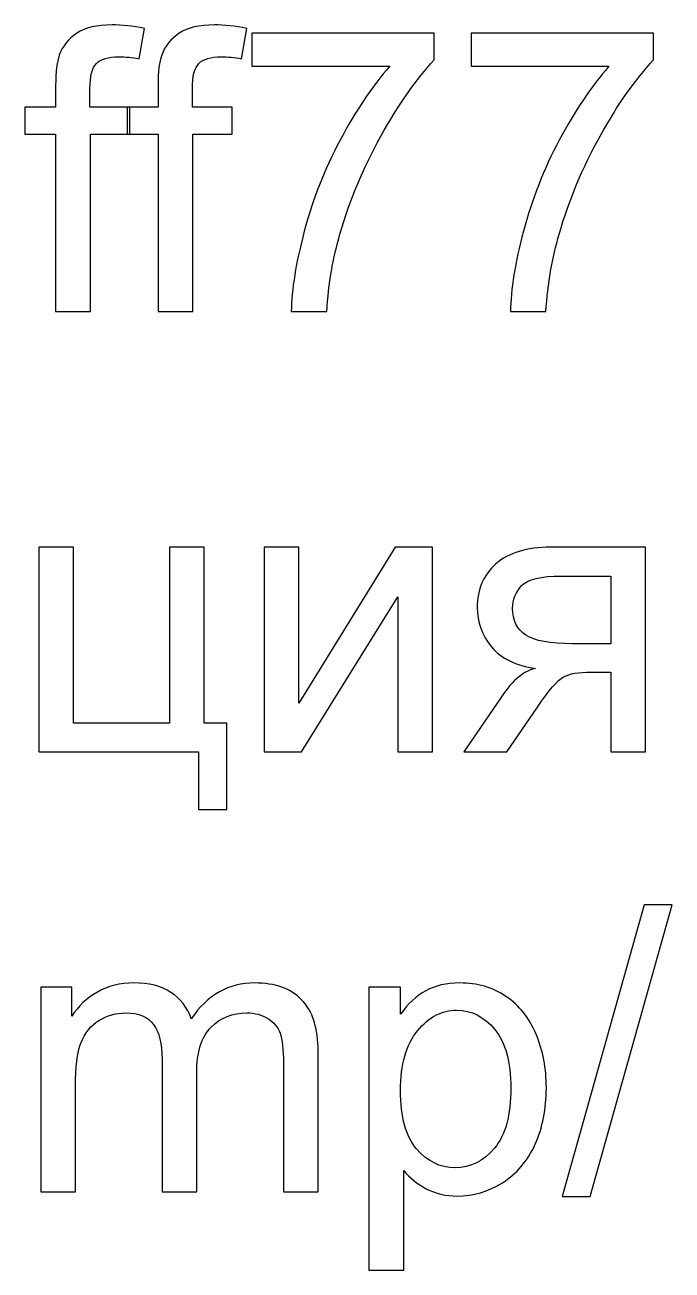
# Model space of a CAD drawing. Header units: centimetres. Extents: x -62 to 62, y -37 to 37.
# Drawn here: x 54.13 to 59.35, y -36.92 to -26.86 of the extents above; entities that cross this region are included whole.
import ezdxf

# ---------------------------------------------------------------- set-up
doc = ezdxf.new("R2010")
doc.units = ezdxf.units.CM
doc.header["$MEASUREMENT"] = 0
doc.layers.add('layer 1', color=7, linetype='Continuous')

msp = doc.modelspace()

# ---------------------------------------------------------------- linework, layer by layer
at = {"layer": 'layer 1', "color": 250}
for points, knots in [([(54.37682, -29.17395), (54.37682, -29.17395), (54.37682, -27.73896), (54.37682, -27.73896), (54.37682, -27.73896), (54.37682, -27.73896), (54.12864, -27.73896), (54.12864, -27.73896), (54.12864, -27.73896), (54.12864, -27.73896), (54.12864, -27.5226), (54.12864, -27.5226), (54.12864, -27.5226), (54.12864, -27.5226), (54.37682, -27.5226), (54.37682, -27.5226), (54.37682, -27.5226), (54.37682, -27.5226), (54.37682, -27.3476), (54.37682, -27.3476), (54.37682, -27.3476), (54.37682, -27.23677), (54.38636, -27.15457), (54.40598, -27.10101), (54.40598, -27.10101), (54.43303, -27.02889), (54.47969, -26.97003), (54.54757, -26.92495), (54.54757, -26.92495), (54.61492, -26.87988), (54.70984, -26.85761), (54.83181, -26.85761), (54.83181, -26.85761), (54.91083, -26.85761), (54.9978, -26.86715), (55.09325, -26.88571), (55.09325, -26.88571), (55.09325, -26.88571), (55.05136, -27.13071), (55.05136, -27.13071), (55.05136, -27.13071), (54.99302, -27.12063), (54.9384, -27.11533), (54.88643, -27.11533), (54.88643, -27.11533), (54.80158, -27.11533), (54.74166, -27.13336), (54.70613, -27.16942), (54.70613, -27.16942), (54.67113, -27.20548), (54.65363, -27.27283), (54.65363, -27.37147), (54.65363, -27.37147), (54.65363, -27.37147), (54.65363, -27.5226), (54.65363, -27.5226), (54.65363, -27.5226), (54.65363, -27.5226), (54.97499, -27.5226), (54.97499, -27.5226), (54.97499, -27.5226), (54.97499, -27.5226), (54.97499, -27.73896), (54.97499, -27.73896), (54.97499, -27.73896), (54.97499, -27.73896), (54.65681, -27.73896), (54.65681, -27.73896), (54.65681, -27.73896), (54.65681, -27.73896), (54.65681, -29.17395), (54.65681, -29.17395), (54.65681, -29.17395), (54.65681, -29.17395), (54.37682, -29.17395), (54.37682, -29.17395)], [0, 0, 0, 0, 0.05, 0.05, 0.05, 0.05, 0.1, 0.1, 0.1, 0.1, 0.15, 0.15, 0.15, 0.15, 0.2, 0.2, 0.2, 0.2, 0.25, 0.25, 0.25, 0.25, 0.3, 0.3, 0.3, 0.3, 0.35, 0.35, 0.35, 0.35, 0.4, 0.4, 0.4, 0.4, 0.45, 0.45, 0.45, 0.45, 0.5, 0.5, 0.5, 0.5, 0.55, 0.55, 0.55, 0.55, 0.6, 0.6, 0.6, 0.6, 0.65, 0.65, 0.65, 0.65, 0.7, 0.7, 0.7, 0.7, 0.75, 0.75, 0.75, 0.75, 0.8, 0.8, 0.8, 0.8, 0.85, 0.85, 0.85, 0.85, 0.9, 0.9, 0.9, 0.9, 1, 1, 1, 1]), ([(55.20356, -29.17395), (55.20356, -29.17395), (55.20356, -27.73896), (55.20356, -27.73896), (55.20356, -27.73896), (55.20356, -27.73896), (54.95538, -27.73896), (54.95538, -27.73896), (54.95538, -27.73896), (54.95538, -27.73896), (54.95538, -27.5226), (54.95538, -27.5226), (54.95538, -27.5226), (54.95538, -27.5226), (55.20356, -27.5226), (55.20356, -27.5226), (55.20356, -27.5226), (55.20356, -27.5226), (55.20356, -27.3476), (55.20356, -27.3476), (55.20356, -27.3476), (55.20356, -27.23677), (55.2131, -27.15457), (55.23272, -27.10101), (55.23272, -27.10101), (55.25977, -27.02889), (55.30643, -26.97003), (55.37431, -26.92495), (55.37431, -26.92495), (55.44166, -26.87988), (55.53658, -26.85761), (55.65855, -26.85761), (55.65855, -26.85761), (55.73757, -26.85761), (55.82454, -26.86715), (55.91999, -26.88571), (55.91999, -26.88571), (55.91999, -26.88571), (55.8781, -27.13071), (55.8781, -27.13071), (55.8781, -27.13071), (55.81976, -27.12063), (55.76514, -27.11533), (55.71317, -27.11533), (55.71317, -27.11533), (55.62832, -27.11533), (55.5684, -27.13336), (55.53287, -27.16942), (55.53287, -27.16942), (55.49787, -27.20548), (55.48037, -27.27283), (55.48037, -27.37147), (55.48037, -27.37147), (55.48037, -27.37147), (55.48037, -27.5226), (55.48037, -27.5226), (55.48037, -27.5226), (55.48037, -27.5226), (55.80173, -27.5226), (55.80173, -27.5226), (55.80173, -27.5226), (55.80173, -27.5226), (55.80173, -27.73896), (55.80173, -27.73896), (55.80173, -27.73896), (55.80173, -27.73896), (55.48355, -27.73896), (55.48355, -27.73896), (55.48355, -27.73896), (55.48355, -27.73896), (55.48355, -29.17395), (55.48355, -29.17395), (55.48355, -29.17395), (55.48355, -29.17395), (55.20356, -29.17395), (55.20356, -29.17395)], [0, 0, 0, 0, 0.05, 0.05, 0.05, 0.05, 0.1, 0.1, 0.1, 0.1, 0.15, 0.15, 0.15, 0.15, 0.2, 0.2, 0.2, 0.2, 0.25, 0.25, 0.25, 0.25, 0.3, 0.3, 0.3, 0.3, 0.35, 0.35, 0.35, 0.35, 0.4, 0.4, 0.4, 0.4, 0.45, 0.45, 0.45, 0.45, 0.5, 0.5, 0.5, 0.5, 0.55, 0.55, 0.55, 0.55, 0.6, 0.6, 0.6, 0.6, 0.65, 0.65, 0.65, 0.65, 0.7, 0.7, 0.7, 0.7, 0.75, 0.75, 0.75, 0.75, 0.8, 0.8, 0.8, 0.8, 0.85, 0.85, 0.85, 0.85, 0.9, 0.9, 0.9, 0.9, 1, 1, 1, 1]), ([(55.96029, -27.19169), (55.96029, -27.19169), (55.96029, -26.92442), (55.96029, -26.92442), (55.96029, -26.92442), (55.96029, -26.92442), (57.43346, -26.92442), (57.43346, -26.92442), (57.43346, -26.92442), (57.43346, -26.92442), (57.43346, -27.14079), (57.43346, -27.14079), (57.43346, -27.14079), (57.28869, -27.2951), (57.14445, -27.50033), (57.00233, -27.75646), (57.00233, -27.75646), (56.85968, -28.0126), (56.74991, -28.27615), (56.67195, -28.54714), (56.67195, -28.54714), (56.61627, -28.73751), (56.58021, -28.94698), (56.56483, -29.17395), (56.56483, -29.17395), (56.56483, -29.17395), (56.27847, -29.17395), (56.27847, -29.17395), (56.27847, -29.17395), (56.28165, -28.99471), (56.31665, -28.77782), (56.384, -28.5238), (56.384, -28.5238), (56.45135, -28.26926), (56.54733, -28.02426), (56.67302, -27.78828), (56.67302, -27.78828), (56.7987, -27.5523), (56.93233, -27.35344), (57.07392, -27.19169), (57.07392, -27.19169), (57.07392, -27.19169), (55.96029, -27.19169), (55.96029, -27.19169)], [0, 0, 0, 0, 0.08333333, 0.08333333, 0.08333333, 0.08333333, 0.16666667, 0.16666667, 0.16666667, 0.16666667, 0.25, 0.25, 0.25, 0.25, 0.33333333, 0.33333333, 0.33333333, 0.33333333, 0.41666667, 0.41666667, 0.41666667, 0.41666667, 0.5, 0.5, 0.5, 0.5, 0.58333333, 0.58333333, 0.58333333, 0.58333333, 0.66666667, 0.66666667, 0.66666667, 0.66666667, 0.75, 0.75, 0.75, 0.75, 0.83333333, 0.83333333, 0.83333333, 0.83333333, 1, 1, 1, 1]), ([(57.7299, -27.19169), (57.7299, -27.19169), (57.7299, -26.92442), (57.7299, -26.92442), (57.7299, -26.92442), (57.7299, -26.92442), (59.20307, -26.92442), (59.20307, -26.92442), (59.20307, -26.92442), (59.20307, -26.92442), (59.20307, -27.14079), (59.20307, -27.14079), (59.20307, -27.14079), (59.0583, -27.2951), (58.91406, -27.50033), (58.77194, -27.75646), (58.77194, -27.75646), (58.62929, -28.0126), (58.51952, -28.27615), (58.44156, -28.54714), (58.44156, -28.54714), (58.38588, -28.73751), (58.34982, -28.94698), (58.33444, -29.17395), (58.33444, -29.17395), (58.33444, -29.17395), (58.04808, -29.17395), (58.04808, -29.17395), (58.04808, -29.17395), (58.05126, -28.99471), (58.08626, -28.77782), (58.15361, -28.5238), (58.15361, -28.5238), (58.22096, -28.26926), (58.31694, -28.02426), (58.44263, -27.78828), (58.44263, -27.78828), (58.56831, -27.5523), (58.70194, -27.35344), (58.84353, -27.19169), (58.84353, -27.19169), (58.84353, -27.19169), (57.7299, -27.19169), (57.7299, -27.19169)], [0, 0, 0, 0, 0.08333333, 0.08333333, 0.08333333, 0.08333333, 0.16666667, 0.16666667, 0.16666667, 0.16666667, 0.25, 0.25, 0.25, 0.25, 0.33333333, 0.33333333, 0.33333333, 0.33333333, 0.41666667, 0.41666667, 0.41666667, 0.41666667, 0.5, 0.5, 0.5, 0.5, 0.58333333, 0.58333333, 0.58333333, 0.58333333, 0.66666667, 0.66666667, 0.66666667, 0.66666667, 0.75, 0.75, 0.75, 0.75, 0.83333333, 0.83333333, 0.83333333, 0.83333333, 1, 1, 1, 1]), ([(54.24001, -31.07719), (54.24001, -31.07719), (54.52001, -31.07719), (54.52001, -31.07719), (54.52001, -31.07719), (54.52001, -31.07719), (54.52001, -32.49945), (54.52001, -32.49945), (54.52001, -32.49945), (54.52001, -32.49945), (55.29636, -32.49945), (55.29636, -32.49945), (55.29636, -32.49945), (55.29636, -32.49945), (55.29636, -31.07719), (55.29636, -31.07719), (55.29636, -31.07719), (55.29636, -31.07719), (55.57636, -31.07719), (55.57636, -31.07719), (55.57636, -31.07719), (55.57636, -31.07719), (55.57636, -32.49945), (55.57636, -32.49945), (55.57636, -32.49945), (55.57636, -32.49945), (55.75772, -32.49945), (55.75772, -32.49945), (55.75772, -32.49945), (55.75772, -32.49945), (55.75772, -33.19626), (55.75772, -33.19626), (55.75772, -33.19626), (55.75772, -33.19626), (55.52863, -33.19626), (55.52863, -33.19626), (55.52863, -33.19626), (55.52863, -33.19626), (55.52863, -32.72854), (55.52863, -32.72854), (55.52863, -32.72854), (55.52863, -32.72854), (54.24001, -32.72854), (54.24001, -32.72854), (54.24001, -32.72854), (54.24001, -32.72854), (54.24001, -31.07719), (54.24001, -31.07719)], [0, 0, 0, 0, 0.07692308, 0.07692308, 0.07692308, 0.07692308, 0.15384615, 0.15384615, 0.15384615, 0.15384615, 0.23076923, 0.23076923, 0.23076923, 0.23076923, 0.30769231, 0.30769231, 0.30769231, 0.30769231, 0.38461538, 0.38461538, 0.38461538, 0.38461538, 0.46153846, 0.46153846, 0.46153846, 0.46153846, 0.53846154, 0.53846154, 0.53846154, 0.53846154, 0.61538462, 0.61538462, 0.61538462, 0.61538462, 0.69230769, 0.69230769, 0.69230769, 0.69230769, 0.76923077, 0.76923077, 0.76923077, 0.76923077, 0.84615385, 0.84615385, 0.84615385, 0.84615385, 1, 1, 1, 1]), ([(56.05947, -31.07719), (56.05947, -31.07719), (56.33947, -31.07719), (56.33947, -31.07719), (56.33947, -31.07719), (56.33947, -31.07719), (56.33947, -32.33665), (56.33947, -32.33665), (56.33947, -32.33665), (56.33947, -32.33665), (57.11741, -31.07719), (57.11741, -31.07719), (57.11741, -31.07719), (57.11741, -31.07719), (57.41809, -31.07719), (57.41809, -31.07719), (57.41809, -31.07719), (57.41809, -31.07719), (57.41809, -32.72854), (57.41809, -32.72854), (57.41809, -32.72854), (57.41809, -32.72854), (57.13809, -32.72854), (57.13809, -32.72854), (57.13809, -32.72854), (57.13809, -32.72854), (57.13809, -31.47704), (57.13809, -31.47704), (57.13809, -31.47704), (57.13809, -31.47704), (56.36121, -32.72854), (56.36121, -32.72854), (56.36121, -32.72854), (56.36121, -32.72854), (56.05947, -32.72854), (56.05947, -32.72854), (56.05947, -32.72854), (56.05947, -32.72854), (56.05947, -31.07719), (56.05947, -31.07719)], [0, 0, 0, 0, 0.09090909, 0.09090909, 0.09090909, 0.09090909, 0.18181818, 0.18181818, 0.18181818, 0.18181818, 0.27272727, 0.27272727, 0.27272727, 0.27272727, 0.36363636, 0.36363636, 0.36363636, 0.36363636, 0.45454545, 0.45454545, 0.45454545, 0.45454545, 0.54545455, 0.54545455, 0.54545455, 0.54545455, 0.63636364, 0.63636364, 0.63636364, 0.63636364, 0.72727273, 0.72727273, 0.72727273, 0.72727273, 0.81818182, 0.81818182, 0.81818182, 0.81818182, 1, 1, 1, 1]), ([(59.13838, -31.07719), (59.13838, -31.07719), (59.13838, -32.72854), (59.13838, -32.72854), (59.13838, -32.72854), (59.13838, -32.72854), (58.85838, -32.72854), (58.85838, -32.72854), (58.85838, -32.72854), (58.85838, -32.72854), (58.85838, -32.08582), (58.85838, -32.08582), (58.85838, -32.08582), (58.85838, -32.08582), (58.69717, -32.08582), (58.69717, -32.08582), (58.69717, -32.08582), (58.59907, -32.08582), (58.52589, -32.09855), (58.47763, -32.12453), (58.47763, -32.12453), (58.42937, -32.15051), (58.35884, -32.23165), (58.26604, -32.369), (58.26604, -32.369), (58.26604, -32.369), (58.01998, -32.72854), (58.01998, -32.72854), (58.01998, -32.72854), (58.01998, -32.72854), (57.67317, -32.72854), (57.67317, -32.72854), (57.67317, -32.72854), (57.67317, -32.72854), (57.97544, -32.28521), (57.97544, -32.28521), (57.97544, -32.28521), (58.06771, -32.14945), (58.15998, -32.07309), (58.25172, -32.05559), (58.25172, -32.05559), (58.0921, -32.03385), (57.97331, -31.97605), (57.89589, -31.88271), (57.89589, -31.88271), (57.81847, -31.78938), (57.77976, -31.68173), (57.77976, -31.56029), (57.77976, -31.56029), (57.77976, -31.41658), (57.83013, -31.30045), (57.93142, -31.21136), (57.93142, -31.21136), (58.03271, -31.12174), (58.1796, -31.07719), (58.37157, -31.07719), (58.37157, -31.07719), (58.37157, -31.07719), (59.13838, -31.07719), (59.13838, -31.07719)], [0, 0, 0, 0, 0.0625, 0.0625, 0.0625, 0.0625, 0.125, 0.125, 0.125, 0.125, 0.1875, 0.1875, 0.1875, 0.1875, 0.25, 0.25, 0.25, 0.25, 0.3125, 0.3125, 0.3125, 0.3125, 0.375, 0.375, 0.375, 0.375, 0.4375, 0.4375, 0.4375, 0.4375, 0.5, 0.5, 0.5, 0.5, 0.5625, 0.5625, 0.5625, 0.5625, 0.625, 0.625, 0.625, 0.625, 0.6875, 0.6875, 0.6875, 0.6875, 0.75, 0.75, 0.75, 0.75, 0.8125, 0.8125, 0.8125, 0.8125, 0.875, 0.875, 0.875, 0.875, 1, 1, 1, 1]), ([(58.85838, -31.30946), (58.85838, -31.30946), (58.46066, -31.30946), (58.46066, -31.30946), (58.46066, -31.30946), (58.29415, -31.30946), (58.18649, -31.33545), (58.13824, -31.38742), (58.13824, -31.38742), (58.08998, -31.43938), (58.06612, -31.50037), (58.06612, -31.56984), (58.06612, -31.56984), (58.06612, -31.66847), (58.10165, -31.74112), (58.17271, -31.78726), (58.17271, -31.78726), (58.24324, -31.8334), (58.36892, -31.85673), (58.54922, -31.85673), (58.54922, -31.85673), (58.54922, -31.85673), (58.85838, -31.85673), (58.85838, -31.85673), (58.85838, -31.85673), (58.85838, -31.85673), (58.85838, -31.30946), (58.85838, -31.30946)], [0, 0, 0, 0, 0.125, 0.125, 0.125, 0.125, 0.25, 0.25, 0.25, 0.25, 0.375, 0.375, 0.375, 0.375, 0.5, 0.5, 0.5, 0.5, 0.625, 0.625, 0.625, 0.625, 0.75, 0.75, 0.75, 0.75, 1, 1, 1, 1]), ([(58.46596, -36.32131), (58.46596, -36.32131), (59.12777, -33.96679), (59.12777, -33.96679), (59.12777, -33.96679), (59.12777, -33.96679), (59.35315, -33.96679), (59.35315, -33.96679), (59.35315, -33.96679), (59.35315, -33.96679), (58.69134, -36.32131), (58.69134, -36.32131), (58.69134, -36.32131), (58.69134, -36.32131), (58.46596, -36.32131), (58.46596, -36.32131)], [0, 0, 0, 0, 0.2, 0.2, 0.2, 0.2, 0.4, 0.4, 0.4, 0.4, 0.6, 0.6, 0.6, 0.6, 1, 1, 1, 1]), ([(54.25592, -36.28313), (54.25592, -36.28313), (54.25592, -34.63178), (54.25592, -34.63178), (54.25592, -34.63178), (54.25592, -34.63178), (54.50728, -34.63178), (54.50728, -34.63178), (54.50728, -34.63178), (54.50728, -34.63178), (54.50728, -34.86511), (54.50728, -34.86511), (54.50728, -34.86511), (54.55872, -34.78451), (54.62766, -34.71928), (54.71357, -34.67049), (54.71357, -34.67049), (54.79947, -34.62117), (54.89705, -34.59678), (55.00682, -34.59678), (55.00682, -34.59678), (55.12879, -34.59678), (55.22902, -34.62224), (55.30697, -34.67261), (55.30697, -34.67261), (55.38492, -34.72352), (55.44007, -34.79405), (55.47189, -34.88526), (55.47189, -34.88526), (55.60341, -34.69277), (55.77363, -34.59678), (55.98363, -34.59678), (55.98363, -34.59678), (56.14802, -34.59678), (56.27476, -34.64186), (56.36279, -34.73254), (56.36279, -34.73254), (56.45135, -34.82322), (56.4959, -34.96269), (56.4959, -35.15094), (56.4959, -35.15094), (56.4959, -35.15094), (56.4959, -36.28313), (56.4959, -36.28313), (56.4959, -36.28313), (56.4959, -36.28313), (56.2159, -36.28313), (56.2159, -36.28313), (56.2159, -36.28313), (56.2159, -36.28313), (56.2159, -35.24375), (56.2159, -35.24375), (56.2159, -35.24375), (56.2159, -35.13238), (56.20636, -35.05178), (56.18833, -35.00246), (56.18833, -35.00246), (56.1703, -34.95314), (56.13742, -34.9139), (56.08916, -34.88367), (56.08916, -34.88367), (56.04143, -34.85345), (55.98522, -34.8386), (55.92105, -34.8386), (55.92105, -34.8386), (55.80439, -34.8386), (55.70788, -34.87731), (55.63098, -34.9542), (55.63098, -34.9542), (55.55409, -35.03163), (55.51591, -35.15519), (55.51591, -35.32488), (55.51591, -35.32488), (55.51591, -35.32488), (55.51591, -36.28313), (55.51591, -36.28313), (55.51591, -36.28313), (55.51591, -36.28313), (55.23591, -36.28313), (55.23591, -36.28313), (55.23591, -36.28313), (55.23591, -36.28313), (55.23591, -35.2114), (55.23591, -35.2114), (55.23591, -35.2114), (55.23591, -35.08731), (55.21311, -34.99397), (55.1675, -34.93193), (55.1675, -34.93193), (55.1219, -34.86988), (55.04712, -34.8386), (54.94372, -34.8386), (54.94372, -34.8386), (54.86523, -34.8386), (54.79258, -34.85928), (54.72576, -34.90064), (54.72576, -34.90064), (54.65894, -34.94201), (54.61069, -35.00246), (54.58046, -35.08253), (54.58046, -35.08253), (54.55076, -35.16208), (54.53592, -35.27715), (54.53592, -35.42723), (54.53592, -35.42723), (54.53592, -35.42723), (54.53592, -36.28313), (54.53592, -36.28313), (54.53592, -36.28313), (54.53592, -36.28313), (54.25592, -36.28313), (54.25592, -36.28313)], [0, 0, 0, 0, 0.03448276, 0.03448276, 0.03448276, 0.03448276, 0.06896552, 0.06896552, 0.06896552, 0.06896552, 0.10344828, 0.10344828, 0.10344828, 0.10344828, 0.13793103, 0.13793103, 0.13793103, 0.13793103, 0.17241379, 0.17241379, 0.17241379, 0.17241379, 0.20689655, 0.20689655, 0.20689655, 0.20689655, 0.24137931, 0.24137931, 0.24137931, 0.24137931, 0.27586207, 0.27586207, 0.27586207, 0.27586207, 0.31034483, 0.31034483, 0.31034483, 0.31034483, 0.34482759, 0.34482759, 0.34482759, 0.34482759, 0.37931034, 0.37931034, 0.37931034, 0.37931034, 0.4137931, 0.4137931, 0.4137931, 0.4137931, 0.44827586, 0.44827586, 0.44827586, 0.44827586, 0.48275862, 0.48275862, 0.48275862, 0.48275862, 0.51724138, 0.51724138, 0.51724138, 0.51724138, 0.55172414, 0.55172414, 0.55172414, 0.55172414, 0.5862069, 0.5862069, 0.5862069, 0.5862069, 0.62068966, 0.62068966, 0.62068966, 0.62068966, 0.65517241, 0.65517241, 0.65517241, 0.65517241, 0.68965517, 0.68965517, 0.68965517, 0.68965517, 0.72413793, 0.72413793, 0.72413793, 0.72413793, 0.75862069, 0.75862069, 0.75862069, 0.75862069, 0.79310345, 0.79310345, 0.79310345, 0.79310345, 0.82758621, 0.82758621, 0.82758621, 0.82758621, 0.86206897, 0.86206897, 0.86206897, 0.86206897, 0.89655172, 0.89655172, 0.89655172, 0.89655172, 0.93103448, 0.93103448, 0.93103448, 0.93103448, 1, 1, 1, 1]), ([(56.90635, -36.91631), (56.90635, -36.91631), (56.90635, -34.63178), (56.90635, -34.63178), (56.90635, -34.63178), (56.90635, -34.63178), (57.16089, -34.63178), (57.16089, -34.63178), (57.16089, -34.63178), (57.16089, -34.63178), (57.16089, -34.84867), (57.16089, -34.84867), (57.16089, -34.84867), (57.22082, -34.76489), (57.28869, -34.70178), (57.36453, -34.65989), (57.36453, -34.65989), (57.43983, -34.61799), (57.53157, -34.59678), (57.63922, -34.59678), (57.63922, -34.59678), (57.78028, -34.59678), (57.90437, -34.63284), (58.01202, -34.70549), (58.01202, -34.70549), (58.11967, -34.77761), (58.20081, -34.87996), (58.25596, -35.01147), (58.25596, -35.01147), (58.31058, -35.14352), (58.33815, -35.28776), (58.33815, -35.44526), (58.33815, -35.44526), (58.33815, -35.61336), (58.30793, -35.76503), (58.24747, -35.90025), (58.24747, -35.90025), (58.18702, -36.03495), (58.09899, -36.13836), (57.98338, -36.21048), (57.98338, -36.21048), (57.86831, -36.28207), (57.74687, -36.31813), (57.6196, -36.31813), (57.6196, -36.31813), (57.52627, -36.31813), (57.44248, -36.29851), (57.36877, -36.25927), (57.36877, -36.25927), (57.29453, -36.22002), (57.23407, -36.17071), (57.18635, -36.11078), (57.18635, -36.11078), (57.18635, -36.11078), (57.18635, -36.91631), (57.18635, -36.91631), (57.18635, -36.91631), (57.18635, -36.91631), (56.90635, -36.91631), (56.90635, -36.91631)], [0, 0, 0, 0, 0.0625, 0.0625, 0.0625, 0.0625, 0.125, 0.125, 0.125, 0.125, 0.1875, 0.1875, 0.1875, 0.1875, 0.25, 0.25, 0.25, 0.25, 0.3125, 0.3125, 0.3125, 0.3125, 0.375, 0.375, 0.375, 0.375, 0.4375, 0.4375, 0.4375, 0.4375, 0.5, 0.5, 0.5, 0.5, 0.5625, 0.5625, 0.5625, 0.5625, 0.625, 0.625, 0.625, 0.625, 0.6875, 0.6875, 0.6875, 0.6875, 0.75, 0.75, 0.75, 0.75, 0.8125, 0.8125, 0.8125, 0.8125, 0.875, 0.875, 0.875, 0.875, 1, 1, 1, 1]), ([(57.16089, -35.46753), (57.16089, -35.67912), (57.20385, -35.83556), (57.28922, -35.93685), (57.28922, -35.93685), (57.37513, -36.03813), (57.47907, -36.08904), (57.60104, -36.08904), (57.60104, -36.08904), (57.72513, -36.08904), (57.83119, -36.03654), (57.91922, -35.93154), (57.91922, -35.93154), (58.00778, -35.82654), (58.05179, -35.66427), (58.05179, -35.4442), (58.05179, -35.4442), (58.05179, -35.2342), (58.00884, -35.07723), (57.9224, -34.97276), (57.9224, -34.97276), (57.83596, -34.86829), (57.73308, -34.81632), (57.61324, -34.81632), (57.61324, -34.81632), (57.49445, -34.81632), (57.38945, -34.87201), (57.29824, -34.98284), (57.29824, -34.98284), (57.2065, -35.0942), (57.16089, -35.25541), (57.16089, -35.46753)], [0, 0, 0, 0, 0.11111111, 0.11111111, 0.11111111, 0.11111111, 0.22222222, 0.22222222, 0.22222222, 0.22222222, 0.33333333, 0.33333333, 0.33333333, 0.33333333, 0.44444444, 0.44444444, 0.44444444, 0.44444444, 0.55555556, 0.55555556, 0.55555556, 0.55555556, 0.66666667, 0.66666667, 0.66666667, 0.66666667, 0.77777778, 0.77777778, 0.77777778, 0.77777778, 1, 1, 1, 1])]:
    msp.add_open_spline(points, degree=3, knots=knots, dxfattribs=at)

doc.saveas('drawing.dxf')
